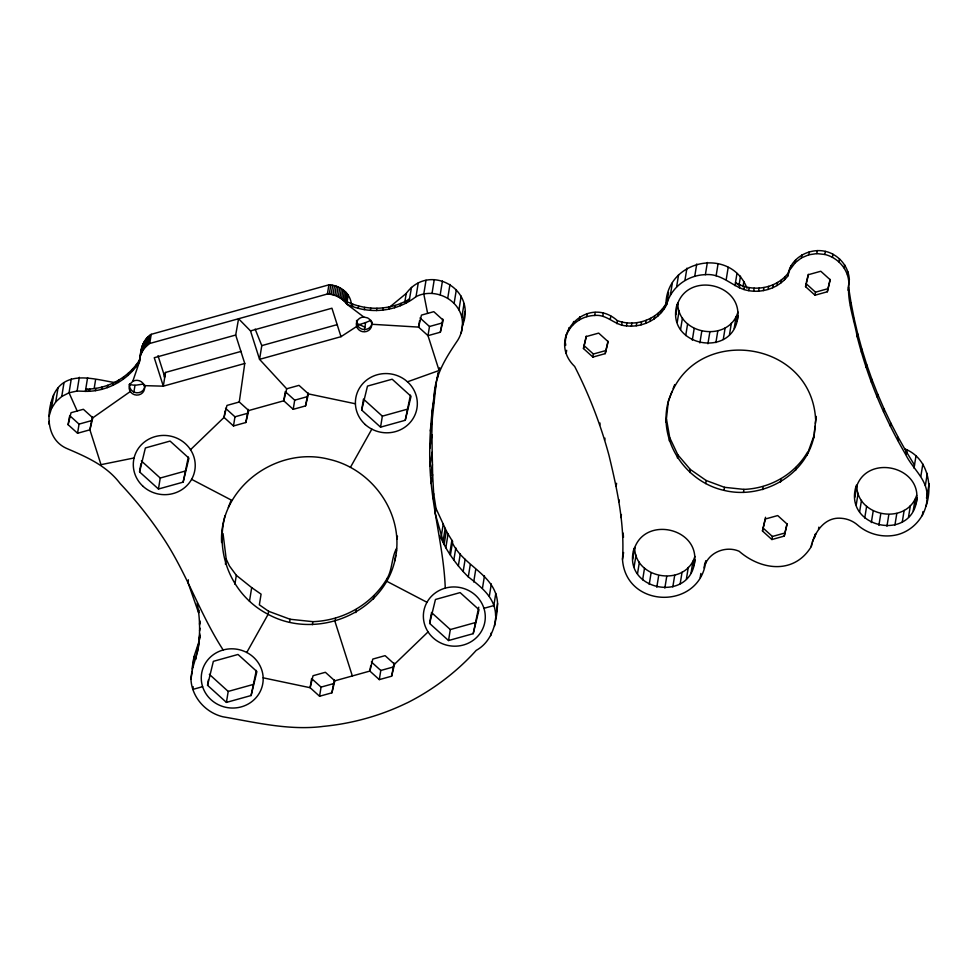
<?xml version="1.0" encoding="UTF-8"?>
<svg xmlns="http://www.w3.org/2000/svg" width="978" height="978" viewBox="0 0 978 978"><rect width="100%" height="100%" fill="white"/><g stroke="black" fill="none" stroke-linecap="round" stroke-linejoin="round"><path stroke-width="1.47" d="M223.167 649.979A31.003 29.584 9.2 0 0 211.114 699.796A31.003 29.584 9.2 0 0 262.397 685.517A31.003 29.584 9.2 0 0 223.167 649.979C200.453 614.893 187.25 574.868 164.463 539.844C151.37 519.831 136.565 500.956 120.147 483.572C106.92 465.993 87.262 457.252 67.604 448.841C46.039 440.039 45.917 413.291 53.668 394.831C65.612 369.048 94.878 379.586 116.003 382.74M51.162 409L51.333 402.398M445.271 588.12A31.003 29.584 9.2 0 1 484.501 623.658A31.003 29.584 9.2 0 1 433.217 637.937A31.003 29.584 9.2 0 1 445.271 588.12C443.719 546.885 431.408 507.117 429.953 465.895C428.755 434.525 432.154 403.168 438.23 372.422M431.726 436.31L432.325 418.78L436.102 383.914M452.386 542.9C463.755 566.568 496.286 574.942 497.57 603.56C496.812 621.128 493.01 641.055 476.225 650.37C456.702 671.996 433.168 689.771 407.166 702.876L406.885 702.95C380.454 715.823 351.75 723.744 322.483 726.458L322.202 726.532C288.596 730.554 255.686 722.449 222.947 716.788C205.649 712.656 191.786 697.216 190.954 679.233C191.639 665.126 199.463 652.509 199.231 638.084C200.074 626.458 199.426 614.722 197.165 603.279M363.779 317.019A7.751 7.396 9.2 0 0 360.417 330.906L362.312 331.615A7.751 7.396 9.2 0 0 367.679 317.936L363.779 317.019L346.75 304.097C342.276 298.009 334.928 294.268 327.41 293.999L149.72 343.486C143.632 347.496 139.597 354.513 139.451 361.836L132.751 381.371L130.013 384.134A7.751 7.396 9.2 0 0 142.519 392.826L143.693 391.273A7.751 7.396 9.2 0 0 132.751 381.371M192.935 667.033L193.962 656.788L198.986 641.556M221.603 542.521C218.938 487.521 277.153 445.687 329.011 459.305C373.351 469.183 405.784 515.883 394.794 560.871C382.178 614.539 315.332 640.199 268.119 614.331C232.251 595.773 214.695 554.245 225.074 515.65M494.562 626.018L497.57 603.56M704.478 564.868L705.871 560.81C700.456 610.37 625.639 609.062 622.485 559.282C624.82 524.33 617.142 489.306 609.013 455.455C600.724 424.684 589.172 394.831 574.673 366.457C545.321 338.412 586.727 293.241 617.399 320.674C635.676 327.447 658.402 319.427 667.094 301.664L666.177 304.378M564.832 345.686L566.103 334.953M694.869 559.758C691.911 604.098 621.177 591.067 634.037 548.499M737.95 315.442C735.004 359.77 664.258 346.75 677.131 304.182M806.911 455.381L814.246 434.917C806.936 475.015 762.681 499.941 724.001 490.369C685.321 481.836 657.876 440.589 668.218 401.701M666.03 422.313L668.243 402.117M693.928 565.565C702.803 527.888 642.644 514.073 633.573 551.396M737.021 321.236C745.896 283.559 685.737 269.745 676.666 307.08M813.745 437.973L816.117 416.347L815.395 423.486M814.393 433.486L815.102 426.347M705.37 563.854C710.835 551.347 726.85 545.871 739.148 551.274C761.165 570.406 794.173 574.599 811.263 546.592C814.356 532.13 824.772 516.555 841.483 518.303C847.449 518.756 853.207 521.14 857.706 525.113C868.623 534.624 883.929 538.181 897.938 534.55C914.895 529.819 927.682 513.597 927.12 495.809C927.046 478.878 912.401 468.584 905.64 454.428C884.136 417.753 867.73 378.095 857.241 336.884C853.916 318.033 845.982 298.877 849.332 279.574C848.745 268.913 842.241 259.28 832.914 254.231C815.346 244.402 789.967 255.551 787.718 276.151C777.681 289.085 759.503 294.268 743.977 289.525C730.81 284.953 720.541 273.168 705.382 274.671C687.668 275.062 670.969 287.312 666.605 304.72C659.368 319.317 642.497 327.728 626.47 325.882C614.746 325.466 606.996 314.024 594.697 315.466C581.409 315.772 568.878 324.953 565.614 338.009M848.073 290.307L849.332 279.574M916.973 497.9C913.599 543.23 841.887 528.254 856.386 485.186M916.031 503.694C924.907 466.017 864.76 452.203 855.677 489.538M926.093 506.054C933.098 484.844 927.413 457.582 904.687 448.878M239.28 401.995L244.757 363.474L235.698 335.026L238.571 318.742L250.502 330.906L259.561 359.354L286.676 388.792L283.779 400.784L248.73 410.54L239.28 401.995L226.945 405.43L224.048 417.41L190.514 449.709M48.9 424.049L49.34 421.298M49.108 416.127L51.443 408.559L53.668 394.831M51.443 408.559L55.758 401.848L57.983 388.119M55.758 401.848L61.761 396.469L63.986 382.74M71.26 379.048L69.035 392.789L77.189 411.004M130.294 391.53L92.8 417.826L89.903 429.819L77.555 433.254L68.118 424.709L69.389 416.86M61.761 396.469L69.035 392.789L77.091 391.029L79.316 377.3M77.555 433.254L79.047 424.11L69.609 415.552M351.432 304.989C350.857 293.217 339.928 285.16 328.889 284.842L151.211 334.329C141.676 340.026 140.49 351.921 139.451 361.836C128.167 380.173 106.834 391.677 85.379 391.347L87.604 377.618M85.636 391.42L86.003 389.134C107.397 389.183 128.583 377.863 139.817 359.549M89.377 391.347L89.744 389.061M94.157 388.547L95.551 379.965M95.477 390.662L95.844 388.376M92.348 416.677L89.903 429.819L101.003 464.66L134.084 457.961M101.467 389.415L101.834 387.129M107.299 387.63L107.666 385.344M112.922 385.32L113.289 383.021M118.277 382.496L118.644 380.21M123.314 379.195L123.68 376.897M127.984 375.442L128.362 373.144M132.262 371.261L132.629 368.975M136.089 366.713L136.468 364.427M133.839 392.459L134.988 385.308L143.693 384.024M139.573 360.026L141.724 347.337M140.795 354.757L142.275 345.613M141.48 353.082L142.971 343.938M142.311 351.469L143.79 342.312M143.253 349.916L144.744 340.772M144.328 348.449L145.82 339.293M145.526 347.056L147.006 337.899M146.822 345.76L148.301 336.615M148.228 344.574L149.707 335.417M149.72 343.486L151.211 334.329M139.585 471.922L145.38 447.948L170.062 441.078L188.937 458.169L183.143 482.142L158.46 489.012L139.585 471.922L140.918 463.682M164.121 376.921L165.539 372.435L241.163 351.371M165.539 372.435L163.314 386.163L144.255 385.638M158.46 489.012L160.233 478.034L141.358 460.931M183.143 482.142L188.326 457.056M188.351 579.82L187.935 582.35L198.656 612.925L199.096 610.174M225.111 410.882L224.048 417.41L233.485 425.968L245.82 422.52L248.73 410.54M191.981 668.989L193.962 656.788M199.536 623.683L199.977 620.944M199.549 624.979L199.989 622.265M190.954 679.233L192.275 671.104M199.585 630.896L200.025 628.182M195.759 659.38L197.739 647.179M199.231 638.084L199.891 634.025M233.485 425.968L234.964 416.811L225.527 408.266M197.311 652.35L199.072 641.507M199.353 639.82L200.013 635.761M193.179 686.715L192.739 689.429L202.605 686.678M245.82 422.52L248.278 409.379M225.392 564.172L226.211 559.123L223.045 533.597M255.136 329.097L261.786 345.625L259.561 359.354L341.004 336.676L356.652 326.481M207.544 685.309L213.351 661.336L238.021 654.465L256.908 671.556L251.101 695.529L226.419 702.4L207.544 685.309L208.436 679.808M234.891 584.245L236.334 575.321L229.451 565.969L226.211 559.123M226.419 702.4L228.204 691.422L209.329 674.319M249.463 601.348L251.688 587.619L236.334 575.321M293.217 409.33L294.696 400.173L285.258 391.628L283.779 400.784L293.217 409.33L305.552 405.894L308.449 393.902L299.011 385.356L286.676 388.792M251.101 695.529L256.297 670.443M251.688 587.619L261.077 594.159L259.353 604.832L268.608 611.287L268.119 614.331L246.762 652.485M305.552 405.894L307.997 392.74M327.41 293.999L328.889 284.842M329.293 294.133L330.772 284.989M331.163 294.415L332.654 285.27M333.009 294.83L334.5 285.686M334.818 295.393L336.31 286.236M336.579 296.077L338.07 286.921M338.29 296.884L339.769 287.728M339.928 297.813L341.408 288.669M341.481 298.865L342.96 289.708M289.574 622.301L290.075 619.257L268.608 611.287M342.948 300.026L344.427 290.869M344.317 301.285L345.809 292.141M345.589 302.654L347.068 293.498M348.229 294.94L346.75 304.097C368.877 314.794 396.75 311.945 416.029 296.64C433.523 287.74 457.288 297.948 461.824 317.312C463.474 325.173 462.019 333.339 457.79 340.161C446.2 357.312 434.892 374.77 434.122 396.127M352.41 306.469L352.777 304.182L347.117 301.811M358.278 308.314L358.645 306.028L352.777 304.182M312.373 624.722L312.874 621.666C343.07 620.602 371.909 604.477 387.276 578.23C392.545 568.903 391.481 557.827 396.518 548.426M364.293 309.623L364.672 307.337L358.645 306.028M364.439 329.916L365.625 322.581L370.98 320.344M370.405 310.368L370.784 308.082C384.183 309.024 397.948 306.053 409.464 299.048L407.765 300.992M376.554 310.552L376.933 308.266M361.689 410.051L363.461 399.073L382.349 416.163L380.564 427.154L405.247 420.283L411.041 396.31L392.166 379.207L367.483 386.09L361.689 410.051L380.564 427.154M319.574 696.25L321.053 687.106L311.615 678.549L310.136 687.705L319.574 696.25L331.909 692.815L334.818 680.835L369.867 671.067L379.305 679.624L391.64 676.189L394.537 664.196L428.071 631.898M382.691 310.173L383.058 307.887M335.466 618.365L334.965 621.421L352.337 675.957M388.743 309.244L389.122 306.958M331.909 692.815L334.366 679.673M394.672 307.752L395.051 305.466M400.418 305.723L400.784 303.437M404.831 302.019L406.225 293.437C428.926 262.165 477.007 288.938 462.618 325.209M355.809 612.619L356.31 609.575M405.919 303.18L406.298 300.894M409.097 301.334L411.493 287.398M416.029 296.64L418.254 282.899M373.486 598.939L373.975 595.883M426.017 280.246L423.792 293.975L427.618 313.4M419.611 320.564L418.56 327.104L427.997 335.65L439.098 370.491L439.733 367.728M405.247 420.283L410.43 395.198M370.711 665.847L369.867 671.067L372.765 659.086L385.1 655.651L394.537 664.196M432.044 293.339L434.256 279.61M387.276 578.23L386.787 581.287L426.983 602.289M420.039 317.948L429.476 326.505L427.997 335.65L440.332 332.214L443.23 320.222L433.792 311.676L421.457 315.112L418.56 327.104L371.787 324.268M396.982 539.098L397.471 536.127M394.794 560.871L395.687 555.382M396.127 552.631L396.579 549.893M440.21 294.769L442.435 281.041M379.305 679.624L380.784 670.468L371.347 661.923M440.332 332.214L442.777 319.072M447.741 298.18L449.966 284.451M437.313 378.877L438.181 373.449M431.799 413.498L433.78 401.298M430.344 430.98L432.325 418.78M391.64 676.189L394.085 663.035M429.745 448.523L431.97 434.794L431.102 435.821M454.134 303.314L456.359 289.586M429.953 465.895L432.178 452.166L431.97 434.794M430.638 475.773L432.447 464.648L432.178 452.166M458.939 309.843L461.164 296.114M431.151 483.609L432.618 474.55L432.447 464.648M461.824 317.312L464.049 303.571M432.863 498.646L433.682 493.597L432.618 474.55M461.237 332.997L464.843 311.481M435.992 508.438L435.186 513.487L444.098 544.563L446.323 530.834L435.992 508.438L433.682 493.597M441.433 535.272L443.23 524.135M429.648 623.438L435.454 599.477L460.125 592.595L479.012 609.697L473.205 633.671L448.535 640.541L429.648 623.438L431.212 613.829M443.107 541.103L445.173 528.34M495.601 615.761C495.553 597.79 480.98 586.812 468.291 576.886C459.574 568.194 451.995 558.401 445.821 547.766L448.046 534.037L446.323 530.834M449.66 554.025L451.885 540.296L448.046 534.037M450.406 555.113L452.631 541.384L451.885 540.296M453.829 560.076L455.809 547.876M458.34 565.92L460.32 553.719M448.535 640.541L450.308 629.563L431.432 612.46M463.156 571.531L465.137 559.318M468.291 576.886L470.271 564.673M473.707 581.971L475.687 569.771M473.205 633.671L478.743 607.179M482.484 588.084L484.465 575.871M489.342 596.128L491.323 583.927M495.797 593.365L493.817 605.578L483.939 608.316M490.797 635.614L491.237 632.9M568.438 330.808L568.927 327.752M566.176 353.339L566.665 350.283M573.132 324.574L573.621 321.517M579.367 319.745L579.856 316.689M586.727 316.64L587.216 313.583M583.45 348.523L586.348 336.542L598.683 333.107L608.12 341.652L605.223 353.633L592.888 357.08L583.45 348.523L586.201 336.151M594.697 315.466L595.186 312.422M592.888 357.08L593.377 354.024L583.939 345.478M602.741 316.322L603.243 313.278M610.321 319.134L610.81 316.09M605.223 353.633L607.974 341.261M599.71 425.075L600.04 423.046M616.898 323.718L617.399 320.674M621.617 325.075L622.118 322.031M604.636 440.198L604.966 438.156M626.47 325.882L626.959 322.826M631.372 326.114L631.874 323.058M636.262 325.772L636.764 322.716M641.067 324.855L641.556 321.811M616.103 486.335L616.592 483.279M645.7 323.388L646.201 320.344M618.805 501.922L619.135 499.88M650.113 321.395L650.615 318.351M620.944 517.57L621.433 514.526M654.233 318.901L654.722 315.845M657.986 315.931L658.487 312.887M661.336 312.544L661.837 309.488M622.485 559.282L623.585 552.497M664.221 308.791L664.722 305.735M665.92 304.427C666.568 259.5 730.749 246.419 747.021 288.253M666.605 304.72L668.573 292.508M670.37 295.111L672.351 282.911M676.629 286.798L678.61 274.598M632.803 559.086L634.673 547.484C634.844 579.587 685.786 587.252 694.869 556.372M634.135 566.727L636.018 555.137M675.884 314.757L677.766 303.168C677.937 335.271 728.867 342.936 737.95 312.043M677.228 322.41L679.099 310.808M637.497 573.805L639.367 562.216M684.942 280.356L686.923 268.155M680.578 329.488L682.461 317.899M642.632 579.844L644.514 568.255M694.759 276.224L696.727 264.023M685.725 335.527L687.595 323.938M669.258 440.785L669.747 437.741L666.519 419.256M649.221 584.428L651.091 572.839M692.302 340.112L694.184 328.51M705.382 274.671L707.363 262.471M677.363 457.9L677.852 454.856L669.747 437.741M656.788 587.24L658.671 575.651M699.881 342.923L701.752 331.334M664.844 588.096L666.715 576.507M716.116 275.808L718.096 263.608M707.925 343.779L709.808 332.178M689.796 472.496L690.285 469.44L677.852 454.856M672.815 586.934L674.686 575.333M715.896 342.606L717.779 331.016M726.214 279.561L728.194 267.349M680.175 583.829L682.045 572.228M723.255 339.5L725.138 327.911M686.409 578.988L688.28 567.399M734.991 285.662L736.972 273.461M729.49 334.672L731.373 323.082M691.104 572.766L692.974 561.176M705.7 483.572L706.189 480.516L690.285 469.44M740.505 276.151L739.026 285.307L735.493 282.618C752.339 292.654 776.141 288.816 788.207 273.094M739.368 287.862L739.857 284.806M734.185 328.449L736.067 316.848M742.987 286.737L743.83 281.517M743.977 289.525L744.478 286.481M700.211 577.521L700.871 573.463M748.769 290.649L749.258 287.593M703.989 567.925L704.319 565.883M753.647 291.212L754.136 288.155M724.001 490.369L724.502 487.313L706.189 480.516M758.549 291.199L759.05 288.143M763.415 290.613L763.904 287.556M768.158 289.464L768.647 286.407M772.706 287.764L773.195 284.72M743.451 492.423L743.94 489.379C769.698 488.462 794.307 474.709 807.412 452.325M776.997 285.552L777.498 282.495M780.97 282.85L781.459 279.794M784.564 279.696L785.053 276.64M787.718 276.151L791.043 265.894M790.542 268.938L795.236 262.715L795.725 259.659M762.718 489.611L763.219 486.555M795.236 262.715L801.471 257.874L801.972 254.83M762.461 530.981L765.358 519L777.706 515.565L787.143 524.11L784.246 536.091L771.899 539.538L762.461 530.981L765.542 517.276M801.471 257.874L808.83 254.781L809.319 251.725M805.554 286.664L806.043 283.608L815.481 292.165L814.992 295.209L827.327 291.774L830.236 279.794L820.786 271.248L808.451 274.684L805.554 286.664L814.992 295.209M808.83 254.781L816.801 253.608L817.302 250.564M780.493 482.105L780.994 479.061M771.899 539.538L772.4 536.482L762.962 527.937M848.843 282.63C848.219 269.146 837.816 257.556 824.845 254.463L825.346 251.407M784.246 536.091L786.997 523.719M795.566 470.43L796.068 467.386M832.425 257.275L832.914 254.231M827.327 291.774L830.077 279.402M839.002 261.859L839.503 258.803M844.148 267.899L844.65 264.842M847.51 274.977L847.999 271.933M811.263 546.592L811.764 543.548M850.567 305.931L851.056 302.874L848.562 287.263M815.041 536.995L815.652 533.585L812.302 542.167M818.537 529.159L818.867 527.13M853.623 321.456L854.112 318.4L851.056 302.874M857.241 336.884L857.73 333.84L854.112 318.4M861.41 352.19L861.899 349.146L857.73 333.84M866.129 367.361L866.618 364.305L861.899 349.146M871.398 382.374L871.887 379.317L866.618 364.305M854.906 497.215L856.789 485.626C856.936 517.154 906.63 525.479 916.582 495.504M856.239 504.868L858.122 493.267M877.193 397.202L877.694 394.158L871.887 379.317M859.601 511.946L861.471 500.357M864.735 517.985L866.618 506.396M883.525 411.848L884.026 408.792L877.694 394.158M871.325 522.57L873.207 510.968M890.383 426.274L890.885 423.229L884.026 408.792M878.892 525.382L880.775 513.792M897.755 440.479L898.256 437.423L890.885 423.229M886.948 526.237L888.819 514.636M905.64 454.428L906.129 451.384L898.256 437.423M894.919 525.064L896.802 513.474M906.569 453.731L907.205 449.807M902.278 521.959L904.149 510.369M914.014 468.12L915.983 455.919M908.513 517.13L910.384 505.54M913.207 510.907L915.078 499.306M920.873 476.176L922.841 463.975M925.347 485.614L927.315 473.413M922.315 515.663L922.975 511.592M927.12 495.809L929.1 483.609M199.292 640.15L199.989 635.883M68.118 424.709L71.027 412.716L83.362 409.281L92.8 417.826M806.373 282.287L808.305 274.292M228.326 507.411L230.808 501.078M668.39 400.687L672.069 391.31M673.121 388.633L674.698 384.611M667.888 403.731C689.148 323.498 811.092 337.031 815.615 419.391M926.447 497.973L928.073 493.853M350.466 467.276L371.836 429.134M163.778 374.513L164.683 373.486M388.975 307.667L406.225 293.437M365.625 322.581L358.523 324.892M407.484 381.811L439.098 370.491M235.698 335.026L154.255 357.716L163.314 386.163L244.757 363.474M250.502 330.906L331.933 308.217L341.004 336.676M261.786 345.625L337.41 324.562M79.047 424.11L91.382 420.662M429.476 326.505L441.811 323.07M234.964 416.811L247.312 413.376M294.696 400.173L307.031 396.738M593.377 354.024L605.724 350.589M815.481 292.165L827.828 288.73M160.233 478.034L184.915 471.151M382.349 416.163L407.019 409.293M772.4 536.482L784.735 533.047M228.204 691.422L252.886 684.551M450.308 629.563L474.99 622.68M321.053 687.106L333.4 683.671M380.784 670.468L393.119 667.033M77.091 391.029L85.379 391.347M816.801 253.608L824.845 254.463M724.502 487.313L743.94 489.379M290.075 619.257L312.874 621.666M364.672 307.337L370.784 308.082M129.145 384.525L134.988 385.308M308.449 393.902L355.417 403.78M263.18 677.827L310.136 687.705L313.033 675.725L325.381 672.289L334.818 680.835M86.003 389.134L88.57 389.892M364.88 327.165L357.361 323.632L356.457 320.76M191.602 479.33L231.81 500.333M906.129 451.384L914.503 465.076M445.821 547.766L439.709 535.724M158.008 355.674L164.793 377.007M565.333 342.642L565.773 345.185M623.194 533.096L623.463 537.399M667.192 296.578L667.473 301.517M372.166 321.982A7.751 7.396 9.2 0 1 362.679 329.329L360.784 328.62A7.751 7.396 9.2 0 1 356.872 320.368M144.964 385.259A7.751 7.396 9.2 0 1 144.059 388.987L142.886 390.54A7.751 7.396 9.2 0 1 129.683 383.645M365.246 424.55A31.003 29.584 9.2 0 0 416.542 410.259A31.003 29.584 9.2 0 0 377.3 374.733A31.003 29.584 9.2 0 0 365.246 424.55M143.143 486.408A31.003 29.584 9.2 0 0 194.439 472.129A31.003 29.584 9.2 0 0 155.196 436.591A31.003 29.584 9.2 0 0 143.143 486.408"/></g></svg>
